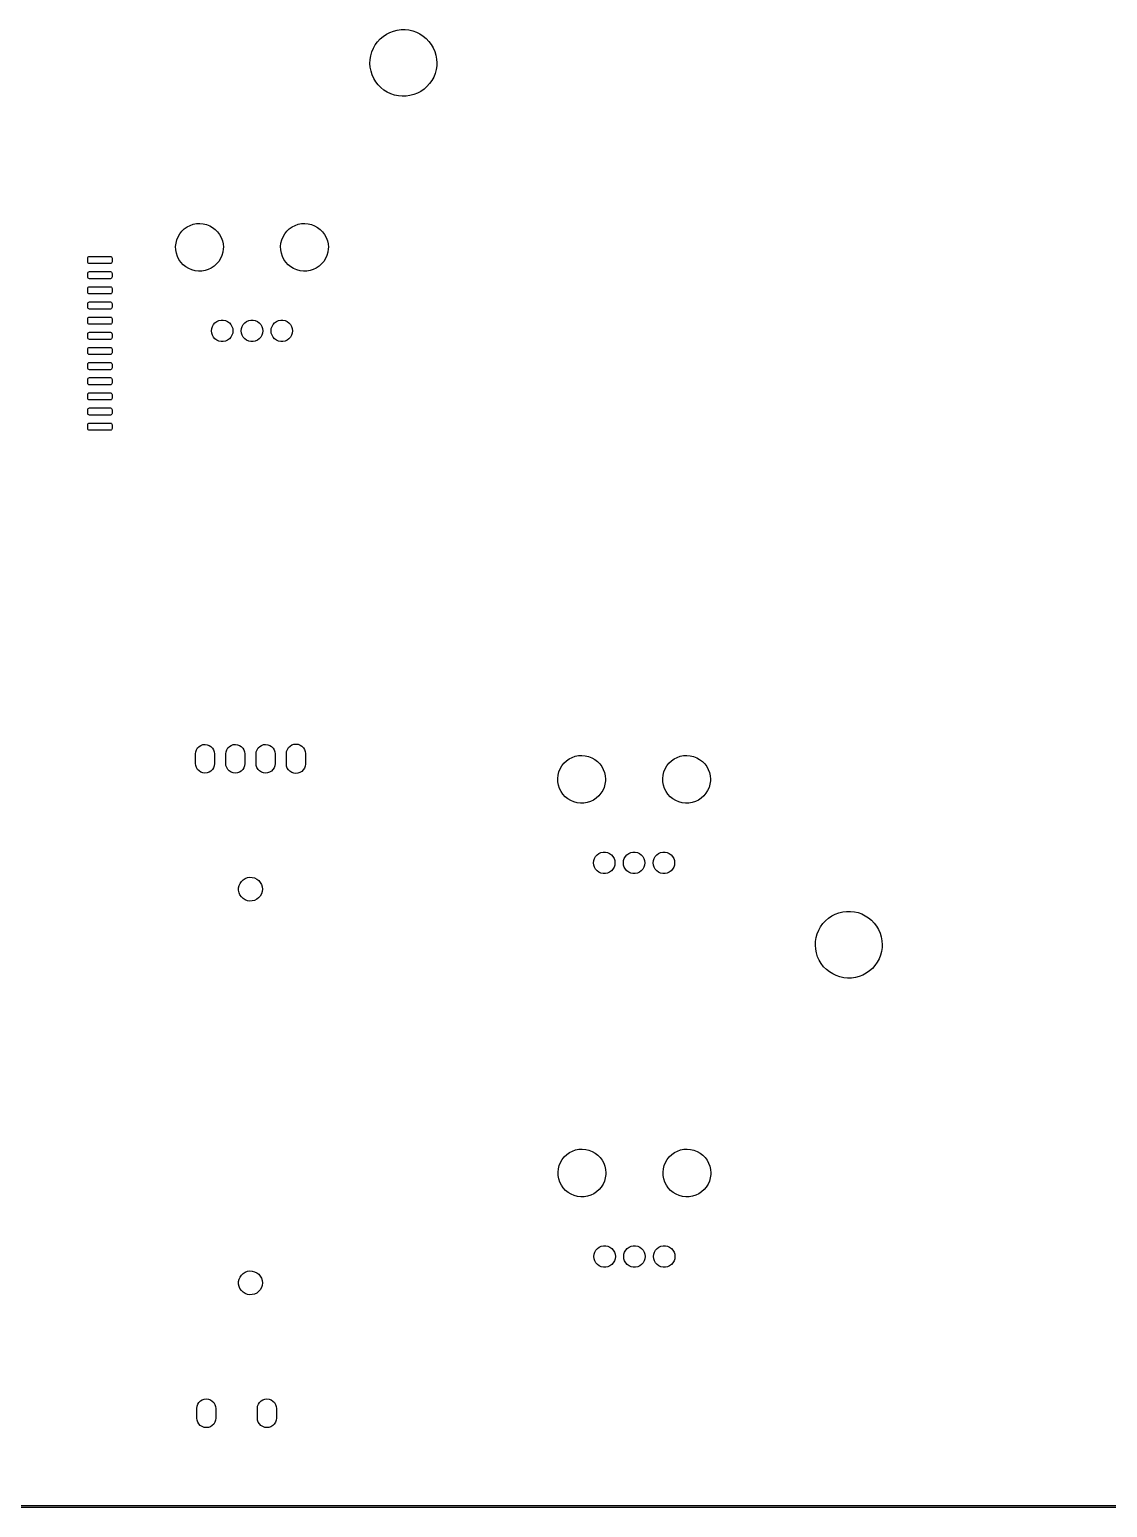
# Model space of a CAD drawing. Extents: x 0 to 360, y 0 to 260.
# Drawn here: x 179.4 to 269.7, y -0.1 to 123.8 of the extents above; entities that cross this region are included whole.
import ezdxf

# ---------------------------------------------------------------- set-up
doc = ezdxf.new("R2010")
doc.units = 0
doc.layers.add('BLACK', color=7, linetype='CONTINUOUS')

msp = doc.modelspace()

# ---------------------------------------------------------------- linework, layer by layer
at = {"layer": 'BLACK', "linetype": 'CONTINUOUS'}
for p, q in [((208.333, 122.517), (208.525, 122.781)), ((208.525, 122.781), (208.747, 123.022)), ((208.747, 123.022), (208.995, 123.235)), ((208.995, 123.235), (209.267, 123.418)), ((209.267, 123.418), (209.558, 123.568)), ((209.558, 123.568), (209.864, 123.683)), ((209.864, 123.683), (210.182, 123.761)), ((210.182, 123.761), (210.506, 123.802)), ((210.506, 123.802), (210.834, 123.804)), ((210.834, 123.804), (211.159, 123.769)), ((211.159, 123.769), (211.478, 123.695)), ((211.478, 123.695), (211.786, 123.585)), ((211.786, 123.585), (212.079, 123.44)), ((212.079, 123.44), (212.354, 123.262)), ((212.354, 123.262), (212.605, 123.052)), ((212.605, 123.052), (212.831, 122.815)), ((212.831, 122.815), (213.027, 122.553)), ((207.906, 121.291), (207.958, 121.614)), ((207.958, 121.614), (208.048, 121.929)), ((208.048, 121.929), (208.173, 122.231)), ((208.173, 122.231), (208.333, 122.517)), ((213.027, 122.553), (213.191, 122.27)), ((213.191, 122.27), (213.321, 121.97)), ((213.321, 121.97), (213.416, 121.657)), ((213.416, 121.657), (213.473, 121.335)), ((207.892, 120.964), (207.906, 121.291)), ((207.917, 120.638), (207.892, 120.964)), ((207.979, 120.316), (207.917, 120.638)), ((208.078, 120.005), (207.979, 120.316)), ((213.435, 120.445), (213.35, 120.129)), ((213.482, 120.769), (213.435, 120.445)), ((213.473, 121.335), (213.492, 121.008)), ((213.492, 121.008), (213.482, 120.769)), ((208.213, 119.706), (208.078, 120.005)), ((208.382, 119.426), (208.213, 119.706)), ((208.582, 119.167), (208.382, 119.426)), ((208.811, 118.934), (208.582, 119.167)), ((209.066, 118.728), (208.811, 118.934)), ((212.668, 119.025), (212.424, 118.808)), ((212.886, 119.269), (212.668, 119.025)), ((213.074, 119.537), (212.886, 119.269)), ((213.23, 119.825), (213.074, 119.537)), ((213.35, 120.129), (213.23, 119.825)), ((209.343, 118.554), (209.066, 118.728)), ((209.639, 118.414), (209.343, 118.554)), ((209.948, 118.309), (209.639, 118.414)), ((210.268, 118.24), (209.948, 118.309)), ((210.594, 118.21), (210.268, 118.24)), ((210.921, 118.217), (210.594, 118.21)), ((211.245, 118.263), (210.921, 118.217)), ((211.562, 118.347), (211.245, 118.263)), ((211.866, 118.466), (211.562, 118.347)), ((212.155, 118.621), (211.866, 118.466)), ((212.424, 118.808), (212.155, 118.621)), ((191.804, 106.43), (191.946, 106.674)), ((191.946, 106.674), (192.121, 106.896)), ((192.121, 106.896), (192.325, 107.091)), ((192.325, 107.091), (192.555, 107.255)), ((192.555, 107.255), (192.806, 107.386)), ((192.806, 107.386), (193.072, 107.479)), ((193.072, 107.479), (193.349, 107.534)), ((193.349, 107.534), (193.631, 107.55)), ((193.631, 107.55), (193.913, 107.525)), ((193.913, 107.525), (194.188, 107.462)), ((194.188, 107.462), (194.452, 107.36)), ((194.452, 107.36), (194.698, 107.222)), ((194.698, 107.222), (194.923, 107.05)), ((194.923, 107.05), (195.121, 106.849)), ((195.121, 106.849), (195.289, 106.622)), ((195.289, 106.622), (195.423, 106.373)), ((200.604, 106.43), (200.746, 106.674)), ((200.746, 106.674), (200.921, 106.896)), ((200.921, 106.896), (201.125, 107.091)), ((201.125, 107.091), (201.355, 107.255)), ((201.355, 107.255), (201.606, 107.386)), ((201.606, 107.386), (201.872, 107.479)), ((201.872, 107.479), (202.149, 107.534)), ((202.149, 107.534), (202.431, 107.55)), ((202.431, 107.55), (202.713, 107.525)), ((202.713, 107.525), (202.988, 107.462)), ((202.988, 107.462), (203.252, 107.36)), ((203.252, 107.36), (203.498, 107.222)), ((203.498, 107.222), (203.723, 107.05)), ((203.723, 107.05), (203.921, 106.849)), ((203.921, 106.849), (204.089, 106.622)), ((204.089, 106.622), (204.223, 106.373)), ((191.601, 105.613), (191.63, 105.894)), ((191.612, 105.331), (191.601, 105.613)), ((191.663, 105.053), (191.612, 105.331)), ((191.63, 105.894), (191.698, 106.168)), ((191.698, 106.168), (191.804, 106.43)), ((195.423, 106.373), (195.521, 106.108)), ((195.521, 106.108), (195.58, 105.832)), ((195.596, 105.424), (195.558, 105.144)), ((195.58, 105.832), (195.6, 105.55)), ((195.6, 105.55), (195.596, 105.424)), ((200.401, 105.613), (200.43, 105.894)), ((200.412, 105.331), (200.401, 105.613)), ((200.463, 105.053), (200.412, 105.331)), ((200.43, 105.894), (200.498, 106.168)), ((200.498, 106.168), (200.604, 106.43)), ((204.223, 106.373), (204.321, 106.108)), ((204.321, 106.108), (204.38, 105.832)), ((204.396, 105.424), (204.358, 105.144)), ((204.38, 105.832), (204.4, 105.55)), ((204.4, 105.55), (204.396, 105.424)), ((184.225, 104.635), (184.236, 104.692)), ((184.225, 104.335), (184.225, 104.635)), ((184.236, 104.278), (184.225, 104.335)), ((184.236, 104.692), (184.269, 104.741)), ((184.269, 104.229), (184.236, 104.278)), ((184.269, 104.741), (184.318, 104.774)), ((184.318, 104.196), (184.269, 104.229)), ((184.318, 104.774), (184.375, 104.785)), ((184.375, 104.185), (184.318, 104.196)), ((184.375, 104.785), (186.125, 104.785)), ((186.125, 104.185), (184.375, 104.185)), ((186.125, 104.785), (186.182, 104.774)), ((186.182, 104.196), (186.125, 104.185)), ((186.182, 104.774), (186.231, 104.741)), ((186.231, 104.229), (186.182, 104.196)), ((186.231, 104.741), (186.264, 104.692)), ((186.264, 104.278), (186.231, 104.229)), ((186.264, 104.692), (186.275, 104.635)), ((186.275, 104.335), (186.264, 104.278)), ((186.275, 104.635), (186.275, 104.335)), ((191.752, 104.785), (191.663, 105.053)), ((191.879, 104.532), (191.752, 104.785)), ((192.039, 104.3), (191.879, 104.532)), ((192.231, 104.092), (192.039, 104.3)), ((192.45, 103.914), (192.231, 104.092)), ((195.036, 104.158), (194.826, 103.97)), ((195.218, 104.374), (195.036, 104.158)), ((195.368, 104.614), (195.218, 104.374)), ((195.482, 104.873), (195.368, 104.614)), ((195.558, 105.144), (195.482, 104.873)), ((200.552, 104.785), (200.463, 105.053)), ((200.679, 104.532), (200.552, 104.785)), ((200.839, 104.3), (200.679, 104.532)), ((201.031, 104.092), (200.839, 104.3)), ((201.25, 103.914), (201.031, 104.092)), ((203.836, 104.158), (203.626, 103.97)), ((204.018, 104.374), (203.836, 104.158)), ((204.168, 104.614), (204.018, 104.374)), ((204.282, 104.873), (204.168, 104.614)), ((204.358, 105.144), (204.282, 104.873)), ((184.225, 103.365), (184.236, 103.422)), ((184.225, 103.065), (184.225, 103.365)), ((184.236, 103.008), (184.225, 103.065)), ((184.236, 103.422), (184.269, 103.471)), ((184.269, 102.959), (184.236, 103.008)), ((184.269, 103.471), (184.318, 103.504)), ((184.318, 102.926), (184.269, 102.959)), ((184.318, 103.504), (184.375, 103.515)), ((184.375, 102.915), (184.318, 102.926)), ((184.375, 103.515), (186.125, 103.515)), ((186.125, 102.915), (184.375, 102.915)), ((186.125, 103.515), (186.182, 103.504)), ((186.182, 102.926), (186.125, 102.915)), ((186.182, 103.504), (186.231, 103.471)), ((186.231, 102.959), (186.182, 102.926)), ((186.231, 103.471), (186.264, 103.422)), ((186.264, 103.008), (186.231, 102.959)), ((186.264, 103.422), (186.275, 103.365)), ((186.275, 103.065), (186.264, 103.008)), ((186.275, 103.365), (186.275, 103.065)), ((192.692, 103.768), (192.45, 103.914)), ((192.952, 103.658), (192.692, 103.768)), ((193.225, 103.585), (192.952, 103.658)), ((193.506, 103.552), (193.225, 103.585)), ((193.788, 103.559), (193.506, 103.552)), ((194.067, 103.605), (193.788, 103.559)), ((194.336, 103.69), (194.067, 103.605)), ((194.591, 103.813), (194.336, 103.69)), ((194.826, 103.97), (194.591, 103.813)), ((201.492, 103.768), (201.25, 103.914)), ((201.752, 103.658), (201.492, 103.768)), ((202.025, 103.585), (201.752, 103.658)), ((202.306, 103.552), (202.025, 103.585)), ((202.588, 103.559), (202.306, 103.552)), ((202.867, 103.605), (202.588, 103.559)), ((203.136, 103.69), (202.867, 103.605)), ((203.391, 103.813), (203.136, 103.69)), ((203.626, 103.97), (203.391, 103.813)), ((184.225, 102.095), (184.236, 102.152)), ((184.225, 101.795), (184.225, 102.095)), ((184.236, 101.738), (184.225, 101.795)), ((184.236, 102.152), (184.269, 102.201)), ((184.269, 101.689), (184.236, 101.738)), ((184.269, 102.201), (184.318, 102.234)), ((184.318, 101.656), (184.269, 101.689)), ((184.318, 102.234), (184.375, 102.245)), ((184.375, 101.645), (184.318, 101.656)), ((184.375, 102.245), (186.125, 102.245)), ((186.125, 101.645), (184.375, 101.645)), ((186.125, 102.245), (186.182, 102.234)), ((186.182, 101.656), (186.125, 101.645)), ((186.182, 102.234), (186.231, 102.201)), ((186.231, 101.689), (186.182, 101.656)), ((186.231, 102.201), (186.264, 102.152)), ((186.264, 101.738), (186.231, 101.689)), ((186.264, 102.152), (186.275, 102.095)), ((186.275, 101.795), (186.264, 101.738)), ((186.275, 102.095), (186.275, 101.795)), ((184.225, 100.825), (184.236, 100.882)), ((184.225, 100.525), (184.225, 100.825)), ((184.236, 100.468), (184.225, 100.525)), ((184.236, 100.882), (184.269, 100.931)), ((184.269, 100.419), (184.236, 100.468)), ((184.269, 100.931), (184.318, 100.964)), ((184.318, 100.386), (184.269, 100.419)), ((184.318, 100.964), (184.375, 100.975)), ((184.375, 100.375), (184.318, 100.386)), ((184.375, 100.975), (186.125, 100.975)), ((186.125, 100.375), (184.375, 100.375)), ((186.125, 100.975), (186.182, 100.964)), ((186.182, 100.386), (186.125, 100.375)), ((186.182, 100.964), (186.231, 100.931)), ((186.231, 100.419), (186.182, 100.386)), ((186.231, 100.931), (186.264, 100.882)), ((186.264, 100.468), (186.231, 100.419)), ((186.264, 100.882), (186.275, 100.825)), ((186.275, 100.525), (186.264, 100.468)), ((186.275, 100.825), (186.275, 100.525)), ((184.225, 99.555), (184.236, 99.6124)), ((184.225, 99.255), (184.225, 99.555)), ((184.236, 99.1976), (184.225, 99.255)), ((184.236, 99.6124), (184.269, 99.6611)), ((184.269, 99.1489), (184.236, 99.1976)), ((184.269, 99.6611), (184.318, 99.6936)), ((184.318, 99.1164), (184.269, 99.1489)), ((184.318, 99.6936), (184.375, 99.705)), ((184.375, 99.105), (184.318, 99.1164)), ((184.375, 99.705), (186.125, 99.705)), ((186.125, 99.105), (184.375, 99.105)), ((186.125, 99.705), (186.182, 99.6936)), ((186.182, 99.1164), (186.125, 99.105)), ((186.182, 99.6936), (186.231, 99.6611)), ((186.231, 99.1489), (186.182, 99.1164)), ((186.231, 99.6611), (186.264, 99.6124)), ((186.264, 99.1976), (186.231, 99.1489)), ((186.264, 99.6124), (186.275, 99.555)), ((186.275, 99.255), (186.264, 99.1976)), ((186.275, 99.555), (186.275, 99.255)), ((194.772, 99.079), (194.898, 99.2188)), ((194.898, 99.2188), (195.05, 99.3294)), ((195.05, 99.3294), (195.222, 99.406)), ((195.222, 99.406), (195.406, 99.4451)), ((195.406, 99.4451), (195.594, 99.4451)), ((195.594, 99.4451), (195.778, 99.406)), ((195.778, 99.406), (195.95, 99.3294)), ((195.95, 99.3294), (196.102, 99.2188)), ((196.102, 99.2188), (196.228, 99.079)), ((197.272, 99.079), (197.398, 99.2188)), ((197.398, 99.2188), (197.55, 99.3294)), ((197.55, 99.3294), (197.722, 99.406)), ((197.722, 99.406), (197.906, 99.4451)), ((197.906, 99.4451), (198.094, 99.4451)), ((198.094, 99.4451), (198.278, 99.406)), ((198.278, 99.406), (198.45, 99.3294)), ((198.45, 99.3294), (198.602, 99.2188)), ((198.602, 99.2188), (198.728, 99.079)), ((199.772, 99.079), (199.898, 99.2188)), ((199.898, 99.2188), (200.05, 99.3294)), ((200.05, 99.3294), (200.222, 99.406)), ((200.222, 99.406), (200.406, 99.4451)), ((200.406, 99.4451), (200.594, 99.4451)), ((200.594, 99.4451), (200.778, 99.406)), ((200.778, 99.406), (200.95, 99.3294)), ((200.95, 99.3294), (201.102, 99.2188)), ((201.102, 99.2188), (201.228, 99.079)), ((184.225, 98.285), (184.236, 98.3424)), ((184.225, 97.985), (184.225, 98.285)), ((184.236, 97.9276), (184.225, 97.985)), ((184.236, 98.3424), (184.269, 98.3911)), ((184.269, 97.8789), (184.236, 97.9276)), ((184.269, 98.3911), (184.318, 98.4236)), ((184.318, 97.8464), (184.269, 97.8789)), ((184.318, 98.4236), (184.375, 98.435)), ((184.375, 98.435), (186.125, 98.435)), ((186.125, 98.435), (186.182, 98.4236)), ((186.182, 98.4236), (186.231, 98.3911)), ((186.231, 97.8789), (186.182, 97.8464)), ((186.231, 98.3911), (186.264, 98.3424)), ((186.264, 97.9276), (186.231, 97.8789)), ((186.264, 98.3424), (186.275, 98.285)), ((186.275, 97.985), (186.264, 97.9276)), ((186.275, 98.285), (186.275, 97.985)), ((194.6, 98.55), (194.62, 98.7371)), ((194.62, 98.3629), (194.6, 98.55)), ((194.62, 98.7371), (194.678, 98.9161)), ((194.678, 98.1839), (194.62, 98.3629)), ((194.678, 98.9161), (194.772, 99.079)), ((194.772, 98.021), (194.678, 98.1839)), ((194.898, 97.8812), (194.772, 98.021)), ((195.05, 97.7706), (194.898, 97.8812)), ((196.102, 97.8812), (195.95, 97.7706)), ((196.228, 98.021), (196.102, 97.8812)), ((196.228, 99.079), (196.322, 98.9161)), ((196.322, 98.1839), (196.228, 98.021)), ((196.322, 98.9161), (196.38, 98.7371)), ((196.38, 98.3629), (196.322, 98.1839)), ((196.38, 98.7371), (196.4, 98.55)), ((196.4, 98.55), (196.38, 98.3629)), ((197.1, 98.55), (197.12, 98.7371)), ((197.12, 98.3629), (197.1, 98.55)), ((197.12, 98.7371), (197.178, 98.9161)), ((197.178, 98.1839), (197.12, 98.3629)), ((197.178, 98.9161), (197.272, 99.079)), ((197.272, 98.021), (197.178, 98.1839)), ((197.398, 97.8812), (197.272, 98.021)), ((197.55, 97.7706), (197.398, 97.8812)), ((198.602, 97.8812), (198.45, 97.7706)), ((198.728, 98.021), (198.602, 97.8812)), ((198.728, 99.079), (198.822, 98.9161)), ((198.822, 98.1839), (198.728, 98.021)), ((198.822, 98.9161), (198.88, 98.7371)), ((198.88, 98.3629), (198.822, 98.1839)), ((198.88, 98.7371), (198.9, 98.55)), ((198.9, 98.55), (198.88, 98.3629)), ((199.6, 98.55), (199.62, 98.7371)), ((199.62, 98.3629), (199.6, 98.55)), ((199.62, 98.7371), (199.678, 98.9161)), ((199.678, 98.1839), (199.62, 98.3629)), ((199.678, 98.9161), (199.772, 99.079)), ((199.772, 98.021), (199.678, 98.1839)), ((199.898, 97.8812), (199.772, 98.021)), ((200.05, 97.7706), (199.898, 97.8812)), ((201.102, 97.8812), (200.95, 97.7706)), ((201.228, 98.021), (201.102, 97.8812)), ((201.228, 99.079), (201.322, 98.9161)), ((201.322, 98.1839), (201.228, 98.021)), ((201.322, 98.9161), (201.38, 98.7371)), ((201.38, 98.3629), (201.322, 98.1839)), ((201.38, 98.7371), (201.4, 98.55)), ((201.4, 98.55), (201.38, 98.3629)), ((184.225, 97.015), (184.236, 97.0724)), ((184.225, 96.715), (184.225, 97.015)), ((184.236, 96.6576), (184.225, 96.715)), ((184.236, 97.0724), (184.269, 97.1211)), ((184.269, 96.6089), (184.236, 96.6576)), ((184.269, 97.1211), (184.318, 97.1536)), ((184.375, 97.835), (184.318, 97.8464)), ((184.318, 97.1536), (184.375, 97.165)), ((186.125, 97.835), (184.375, 97.835)), ((184.375, 97.165), (186.125, 97.165)), ((186.182, 97.8464), (186.125, 97.835)), ((186.125, 97.165), (186.182, 97.1536)), ((186.182, 97.1536), (186.231, 97.1211)), ((186.231, 97.1211), (186.264, 97.0724)), ((186.264, 96.6576), (186.231, 96.6089)), ((186.264, 97.0724), (186.275, 97.015)), ((186.275, 96.715), (186.264, 96.6576)), ((186.275, 97.015), (186.275, 96.715)), ((195.222, 97.694), (195.05, 97.7706)), ((195.406, 97.6549), (195.222, 97.694)), ((195.594, 97.6549), (195.406, 97.6549)), ((195.778, 97.694), (195.594, 97.6549)), ((195.95, 97.7706), (195.778, 97.694)), ((197.722, 97.694), (197.55, 97.7706)), ((197.906, 97.6549), (197.722, 97.694)), ((198.094, 97.6549), (197.906, 97.6549)), ((198.278, 97.694), (198.094, 97.6549)), ((198.45, 97.7706), (198.278, 97.694)), ((200.222, 97.694), (200.05, 97.7706)), ((200.406, 97.6549), (200.222, 97.694)), ((200.594, 97.6549), (200.406, 97.6549)), ((200.778, 97.694), (200.594, 97.6549)), ((200.95, 97.7706), (200.778, 97.694)), ((184.225, 95.745), (184.236, 95.8024)), ((184.225, 95.445), (184.225, 95.745)), ((184.236, 95.3876), (184.225, 95.445)), ((184.236, 95.8024), (184.269, 95.8511)), ((184.269, 95.3389), (184.236, 95.3876)), ((184.318, 96.5764), (184.269, 96.6089)), ((184.269, 95.8511), (184.318, 95.8836)), ((184.375, 96.565), (184.318, 96.5764)), ((184.318, 95.8836), (184.375, 95.895)), ((186.125, 96.565), (184.375, 96.565)), ((184.375, 95.895), (186.125, 95.895)), ((186.182, 96.5764), (186.125, 96.565)), ((186.125, 95.895), (186.182, 95.8836)), ((186.231, 96.6089), (186.182, 96.5764)), ((186.182, 95.8836), (186.231, 95.8511)), ((186.231, 95.8511), (186.264, 95.8024)), ((186.264, 95.3876), (186.231, 95.3389)), ((186.264, 95.8024), (186.275, 95.745)), ((186.275, 95.445), (186.264, 95.3876)), ((186.275, 95.745), (186.275, 95.445)), ((184.225, 94.475), (184.236, 94.5324)), ((184.225, 94.175), (184.225, 94.475)), ((184.236, 94.1176), (184.225, 94.175)), ((184.236, 94.5324), (184.269, 94.5811)), ((184.318, 95.3064), (184.269, 95.3389)), ((184.269, 94.5811), (184.318, 94.6136)), ((184.375, 95.295), (184.318, 95.3064)), ((184.318, 94.6136), (184.375, 94.625)), ((186.125, 95.295), (184.375, 95.295)), ((184.375, 94.625), (186.125, 94.625)), ((186.182, 95.3064), (186.125, 95.295)), ((186.125, 94.625), (186.182, 94.6136)), ((186.231, 95.3389), (186.182, 95.3064)), ((186.182, 94.6136), (186.231, 94.5811)), ((186.231, 94.5811), (186.264, 94.5324)), ((186.264, 94.5324), (186.275, 94.475)), ((186.275, 94.175), (186.264, 94.1176)), ((186.275, 94.475), (186.275, 94.175)), ((184.225, 93.205), (184.236, 93.2624)), ((184.225, 92.905), (184.225, 93.205)), ((184.269, 94.0689), (184.236, 94.1176)), ((184.236, 93.2624), (184.269, 93.3111)), ((184.318, 94.0364), (184.269, 94.0689)), ((184.269, 93.3111), (184.318, 93.3436)), ((184.375, 94.025), (184.318, 94.0364)), ((184.318, 93.3436), (184.375, 93.355)), ((186.125, 94.025), (184.375, 94.025)), ((184.375, 93.355), (186.125, 93.355)), ((186.182, 94.0364), (186.125, 94.025)), ((186.125, 93.355), (186.182, 93.3436)), ((186.231, 94.0689), (186.182, 94.0364)), ((186.182, 93.3436), (186.231, 93.3111)), ((186.264, 94.1176), (186.231, 94.0689)), ((186.231, 93.3111), (186.264, 93.2624)), ((186.264, 93.2624), (186.275, 93.205)), ((186.275, 93.205), (186.275, 92.905)), ((184.236, 92.8476), (184.225, 92.905)), ((184.225, 91.935), (184.236, 91.9924)), ((184.225, 91.635), (184.225, 91.935)), ((184.269, 92.7989), (184.236, 92.8476)), ((184.236, 91.9924), (184.269, 92.0411)), ((184.318, 92.7664), (184.269, 92.7989)), ((184.269, 92.0411), (184.318, 92.0736)), ((184.375, 92.755), (184.318, 92.7664)), ((184.318, 92.0736), (184.375, 92.085)), ((186.125, 92.755), (184.375, 92.755)), ((184.375, 92.085), (186.125, 92.085)), ((186.182, 92.7664), (186.125, 92.755)), ((186.125, 92.085), (186.182, 92.0736)), ((186.231, 92.7989), (186.182, 92.7664)), ((186.182, 92.0736), (186.231, 92.0411)), ((186.264, 92.8476), (186.231, 92.7989)), ((186.231, 92.0411), (186.264, 91.9924)), ((186.275, 92.905), (186.264, 92.8476)), ((186.264, 91.9924), (186.275, 91.935)), ((186.275, 91.935), (186.275, 91.635)), ((184.236, 91.5776), (184.225, 91.635)), ((184.225, 90.665), (184.236, 90.7224)), ((184.225, 90.365), (184.225, 90.665)), ((184.269, 91.5289), (184.236, 91.5776)), ((184.236, 90.7224), (184.269, 90.7711)), ((184.318, 91.4964), (184.269, 91.5289)), ((184.269, 90.7711), (184.318, 90.8036)), ((184.375, 91.485), (184.318, 91.4964)), ((184.318, 90.8036), (184.375, 90.815)), ((186.125, 91.485), (184.375, 91.485)), ((184.375, 90.815), (186.125, 90.815)), ((186.182, 91.4964), (186.125, 91.485)), ((186.125, 90.815), (186.182, 90.8036)), ((186.231, 91.5289), (186.182, 91.4964)), ((186.182, 90.8036), (186.231, 90.7711)), ((186.264, 91.5776), (186.231, 91.5289)), ((186.231, 90.7711), (186.264, 90.7224)), ((186.275, 91.635), (186.264, 91.5776)), ((186.264, 90.7224), (186.275, 90.665)), ((186.275, 90.665), (186.275, 90.365)), ((184.236, 90.3076), (184.225, 90.365)), ((184.269, 90.2589), (184.236, 90.3076)), ((184.318, 90.2264), (184.269, 90.2589)), ((184.375, 90.215), (184.318, 90.2264)), ((186.125, 90.215), (184.375, 90.215)), ((186.182, 90.2264), (186.125, 90.215)), ((186.231, 90.2589), (186.182, 90.2264)), ((186.264, 90.3076), (186.231, 90.2589)), ((186.275, 90.365), (186.264, 90.3076)), ((193.26, 63.0932), (193.282, 63.2701)), ((193.282, 63.2701), (193.343, 63.4377)), ((193.343, 63.4377), (193.44, 63.5876)), ((193.44, 63.5876), (193.567, 63.7124)), ((193.567, 63.7124), (193.719, 63.8059)), ((193.719, 63.8059), (193.888, 63.8633)), ((193.888, 63.8633), (194.066, 63.882)), ((194.066, 63.882), (194.243, 63.8609)), ((194.243, 63.8609), (194.411, 63.801)), ((194.411, 63.801), (194.561, 63.7055)), ((194.561, 63.7055), (194.687, 63.5789)), ((194.687, 63.5789), (194.781, 63.4277)), ((194.781, 63.4277), (194.84, 63.2592)), ((194.84, 63.2592), (194.86, 63.082)), ((195.8, 63.0932), (195.822, 63.2701)), ((195.822, 63.2701), (195.883, 63.4377)), ((195.883, 63.4377), (195.98, 63.5876)), ((195.98, 63.5876), (196.107, 63.7124)), ((196.107, 63.7124), (196.259, 63.8059)), ((196.259, 63.8059), (196.428, 63.8633)), ((196.428, 63.8633), (196.606, 63.882)), ((196.606, 63.882), (196.783, 63.8609)), ((196.783, 63.8609), (196.951, 63.801)), ((196.951, 63.801), (197.101, 63.7055)), ((197.101, 63.7055), (197.227, 63.5789)), ((197.227, 63.5789), (197.321, 63.4277)), ((197.321, 63.4277), (197.38, 63.2592)), ((197.38, 63.2592), (197.4, 63.082)), ((198.34, 63.0932), (198.362, 63.2701)), ((198.362, 63.2701), (198.423, 63.4377)), ((198.423, 63.4377), (198.52, 63.5876)), ((198.52, 63.5876), (198.647, 63.7124)), ((198.647, 63.7124), (198.799, 63.8059)), ((198.799, 63.8059), (198.968, 63.8633)), ((198.968, 63.8633), (199.146, 63.882)), ((199.146, 63.882), (199.323, 63.8609)), ((199.323, 63.8609), (199.491, 63.801)), ((199.491, 63.801), (199.641, 63.7055)), ((199.641, 63.7055), (199.767, 63.5789)), ((199.767, 63.5789), (199.861, 63.4277)), ((199.861, 63.4277), (199.92, 63.2592)), ((199.92, 63.2592), (199.94, 63.082)), ((200.88, 63.1242), (200.902, 63.3011)), ((200.902, 63.3011), (200.963, 63.4687)), ((200.963, 63.4687), (201.06, 63.6186)), ((201.06, 63.6186), (201.187, 63.7434)), ((201.187, 63.7434), (201.339, 63.8369)), ((201.339, 63.8369), (201.508, 63.8943)), ((201.508, 63.8943), (201.686, 63.913)), ((201.686, 63.913), (201.863, 63.8919)), ((201.863, 63.8919), (202.031, 63.832)), ((202.031, 63.832), (202.181, 63.7365)), ((202.181, 63.7365), (202.307, 63.6099)), ((202.307, 63.6099), (202.401, 63.4587)), ((202.401, 63.4587), (202.46, 63.2902)), ((202.46, 63.2902), (202.48, 63.113)), ((193.26, 63.082), (193.26, 63.0932)), ((193.26, 62.282), (193.26, 63.082)), ((193.28, 62.1048), (193.26, 62.282)), ((193.339, 61.9363), (193.28, 62.1048)), ((194.838, 62.0939), (194.777, 61.9263)), ((194.86, 62.2708), (194.838, 62.0939)), ((194.86, 63.082), (194.86, 62.282)), ((194.86, 62.282), (194.86, 62.2708)), ((195.8, 63.082), (195.8, 63.0932)), ((195.8, 62.282), (195.8, 63.082)), ((195.82, 62.1048), (195.8, 62.282)), ((195.879, 61.9363), (195.82, 62.1048)), ((197.378, 62.0939), (197.317, 61.9263)), ((197.4, 62.2708), (197.378, 62.0939)), ((197.4, 63.082), (197.4, 62.282)), ((197.4, 62.282), (197.4, 62.2708)), ((198.34, 63.082), (198.34, 63.0932)), ((198.34, 62.282), (198.34, 63.082)), ((198.36, 62.1048), (198.34, 62.282)), ((198.419, 61.9363), (198.36, 62.1048)), ((199.918, 62.0939), (199.857, 61.9263)), ((199.94, 62.2708), (199.918, 62.0939)), ((199.94, 63.082), (199.94, 62.282)), ((199.94, 62.282), (199.94, 62.2708)), ((200.88, 63.113), (200.88, 63.1242)), ((200.88, 62.251), (200.88, 63.113)), ((200.9, 62.0738), (200.88, 62.251)), ((200.959, 61.9053), (200.9, 62.0738)), ((202.458, 62.0629), (202.397, 61.8953)), ((202.48, 62.2398), (202.458, 62.0629)), ((202.48, 63.113), (202.48, 62.251)), ((202.48, 62.251), (202.48, 62.2398)), ((223.834, 61.8399), (223.976, 62.0842)), ((223.976, 62.0842), (224.151, 62.306)), ((224.151, 62.306), (224.355, 62.501)), ((224.355, 62.501), (224.585, 62.6653)), ((224.585, 62.6653), (224.836, 62.7955)), ((224.836, 62.7955), (225.102, 62.8891)), ((225.102, 62.8891), (225.379, 62.9442)), ((225.379, 62.9442), (225.661, 62.9598)), ((225.661, 62.9598), (225.943, 62.9354)), ((225.943, 62.9354), (226.218, 62.8716)), ((226.218, 62.8716), (226.482, 62.7697)), ((226.482, 62.7697), (226.728, 62.6316)), ((226.728, 62.6316), (226.953, 62.4602)), ((226.953, 62.4602), (227.151, 62.2589)), ((227.151, 62.2589), (227.319, 62.0317)), ((227.319, 62.0317), (227.453, 61.783)), ((232.634, 61.8399), (232.776, 62.0842)), ((232.776, 62.0842), (232.951, 62.306)), ((232.951, 62.306), (233.155, 62.501)), ((233.155, 62.501), (233.385, 62.6653)), ((233.385, 62.6653), (233.636, 62.7955)), ((233.636, 62.7955), (233.902, 62.8891)), ((233.902, 62.8891), (234.179, 62.9442)), ((234.179, 62.9442), (234.461, 62.9598)), ((234.461, 62.9598), (234.743, 62.9354)), ((234.743, 62.9354), (235.018, 62.8716)), ((235.018, 62.8716), (235.282, 62.7697)), ((235.282, 62.7697), (235.528, 62.6316)), ((235.528, 62.6316), (235.753, 62.4602)), ((235.753, 62.4602), (235.951, 62.2589)), ((235.951, 62.2589), (236.119, 62.0317)), ((236.119, 62.0317), (236.253, 61.783)), ((193.433, 61.7851), (193.339, 61.9363)), ((193.559, 61.6585), (193.433, 61.7851)), ((193.709, 61.563), (193.559, 61.6585)), ((193.877, 61.5031), (193.709, 61.563)), ((194.054, 61.482), (193.877, 61.5031)), ((194.232, 61.5007), (194.054, 61.482)), ((194.401, 61.5581), (194.232, 61.5007)), ((194.553, 61.6516), (194.401, 61.5581)), ((194.68, 61.7764), (194.553, 61.6516)), ((194.777, 61.9263), (194.68, 61.7764)), ((195.973, 61.7851), (195.879, 61.9363)), ((196.099, 61.6585), (195.973, 61.7851)), ((196.249, 61.563), (196.099, 61.6585)), ((196.417, 61.5031), (196.249, 61.563)), ((196.594, 61.482), (196.417, 61.5031)), ((196.772, 61.5007), (196.594, 61.482)), ((196.941, 61.5581), (196.772, 61.5007)), ((197.093, 61.6516), (196.941, 61.5581)), ((197.22, 61.7764), (197.093, 61.6516)), ((197.317, 61.9263), (197.22, 61.7764)), ((198.513, 61.7851), (198.419, 61.9363)), ((198.639, 61.6585), (198.513, 61.7851)), ((198.789, 61.563), (198.639, 61.6585)), ((198.957, 61.5031), (198.789, 61.563)), ((199.134, 61.482), (198.957, 61.5031)), ((199.312, 61.5007), (199.134, 61.482)), ((199.481, 61.5581), (199.312, 61.5007)), ((199.633, 61.6516), (199.481, 61.5581)), ((199.76, 61.7764), (199.633, 61.6516)), ((199.857, 61.9263), (199.76, 61.7764)), ((201.053, 61.7541), (200.959, 61.9053)), ((201.179, 61.6275), (201.053, 61.7541)), ((201.329, 61.532), (201.179, 61.6275)), ((201.497, 61.4721), (201.329, 61.532)), ((201.674, 61.451), (201.497, 61.4721)), ((201.852, 61.4697), (201.674, 61.451)), ((202.021, 61.5271), (201.852, 61.4697)), ((202.173, 61.6206), (202.021, 61.5271)), ((202.3, 61.7454), (202.173, 61.6206)), ((202.397, 61.8953), (202.3, 61.7454)), ((223.631, 61.0228), (223.66, 61.3039)), ((223.642, 60.7405), (223.631, 61.0228)), ((223.693, 60.4626), (223.642, 60.7405)), ((223.66, 61.3039), (223.728, 61.578)), ((223.728, 61.578), (223.834, 61.8399)), ((227.453, 61.783), (227.551, 61.518)), ((227.551, 61.518), (227.61, 61.2418)), ((227.626, 60.8344), (227.588, 60.5544)), ((227.61, 61.2418), (227.63, 60.96)), ((227.63, 60.96), (227.626, 60.8344)), ((232.431, 61.0228), (232.46, 61.3039)), ((232.442, 60.7405), (232.431, 61.0228)), ((232.493, 60.4626), (232.442, 60.7405)), ((232.46, 61.3039), (232.528, 61.578)), ((232.528, 61.578), (232.634, 61.8399)), ((236.253, 61.783), (236.351, 61.518)), ((236.351, 61.518), (236.41, 61.2418)), ((236.426, 60.8344), (236.388, 60.5544)), ((236.41, 61.2418), (236.43, 60.96)), ((236.43, 60.96), (236.426, 60.8344)), ((223.782, 60.1946), (223.693, 60.4626)), ((223.909, 59.9419), (223.782, 60.1946)), ((224.069, 59.7095), (223.909, 59.9419)), ((224.261, 59.5021), (224.069, 59.7095)), ((224.48, 59.3237), (224.261, 59.5021)), ((227.066, 59.5682), (226.856, 59.3797)), ((227.248, 59.7844), (227.066, 59.5682)), ((227.398, 60.0241), (227.248, 59.7844)), ((227.512, 60.2825), (227.398, 60.0241)), ((227.588, 60.5544), (227.512, 60.2825)), ((232.582, 60.1946), (232.493, 60.4626)), ((232.709, 59.9419), (232.582, 60.1946)), ((232.869, 59.7095), (232.709, 59.9419)), ((233.061, 59.5021), (232.869, 59.7095)), ((233.28, 59.3237), (233.061, 59.5021)), ((235.866, 59.5682), (235.656, 59.3797)), ((236.048, 59.7844), (235.866, 59.5682)), ((236.198, 60.0241), (236.048, 59.7844)), ((236.312, 60.2825), (236.198, 60.0241)), ((236.388, 60.5544), (236.312, 60.2825)), ((224.722, 59.178), (224.48, 59.3237)), ((224.982, 59.0678), (224.722, 59.178)), ((225.255, 58.9954), (224.982, 59.0678)), ((225.536, 58.9622), (225.255, 58.9954)), ((225.818, 58.9689), (225.536, 58.9622)), ((226.097, 59.0153), (225.818, 58.9689)), ((226.366, 59.1004), (226.097, 59.0153)), ((226.621, 59.2227), (226.366, 59.1004)), ((226.856, 59.3797), (226.621, 59.2227)), ((233.522, 59.178), (233.28, 59.3237)), ((233.782, 59.0678), (233.522, 59.178)), ((234.055, 58.9954), (233.782, 59.0678)), ((234.336, 58.9622), (234.055, 58.9954)), ((234.618, 58.9689), (234.336, 58.9622)), ((234.897, 59.0153), (234.618, 58.9689)), ((235.166, 59.1004), (234.897, 59.0153)), ((235.421, 59.2227), (235.166, 59.1004)), ((235.656, 59.3797), (235.421, 59.2227)), ((226.802, 54.489), (226.928, 54.6288)), ((226.928, 54.6288), (227.08, 54.7394)), ((227.08, 54.7394), (227.252, 54.816)), ((227.252, 54.816), (227.436, 54.8551)), ((227.436, 54.8551), (227.624, 54.8551)), ((227.624, 54.8551), (227.808, 54.816)), ((227.808, 54.816), (227.98, 54.7394)), ((227.98, 54.7394), (228.132, 54.6288)), ((228.132, 54.6288), (228.258, 54.489)), ((229.302, 54.489), (229.428, 54.6288)), ((229.428, 54.6288), (229.58, 54.7394)), ((229.58, 54.7394), (229.752, 54.816)), ((229.752, 54.816), (229.936, 54.8551)), ((229.936, 54.8551), (230.124, 54.8551)), ((230.124, 54.8551), (230.308, 54.816)), ((230.308, 54.816), (230.48, 54.7394)), ((230.48, 54.7394), (230.632, 54.6288)), ((230.632, 54.6288), (230.758, 54.489)), ((231.802, 54.489), (231.928, 54.6288)), ((231.928, 54.6288), (232.08, 54.7394)), ((232.08, 54.7394), (232.252, 54.816)), ((232.252, 54.816), (232.436, 54.8551)), ((232.436, 54.8551), (232.624, 54.8551)), ((232.624, 54.8551), (232.808, 54.816)), ((232.808, 54.816), (232.98, 54.7394)), ((232.98, 54.7394), (233.132, 54.6288)), ((233.132, 54.6288), (233.258, 54.489)), ((226.63, 53.96), (226.65, 54.1471)), ((226.65, 53.7729), (226.63, 53.96)), ((226.65, 54.1471), (226.708, 54.3261)), ((226.708, 53.5939), (226.65, 53.7729)), ((226.708, 54.3261), (226.802, 54.489)), ((226.802, 53.431), (226.708, 53.5939)), ((226.928, 53.2912), (226.802, 53.431)), ((227.08, 53.1806), (226.928, 53.2912)), ((228.132, 53.2912), (227.98, 53.1806)), ((228.258, 53.431), (228.132, 53.2912)), ((228.258, 54.489), (228.352, 54.3261)), ((228.352, 53.5939), (228.258, 53.431)), ((228.352, 54.3261), (228.41, 54.1471)), ((228.41, 53.7729), (228.352, 53.5939)), ((228.41, 54.1471), (228.43, 53.96)), ((228.43, 53.96), (228.41, 53.7729)), ((229.13, 53.96), (229.15, 54.1471)), ((229.15, 53.7729), (229.13, 53.96)), ((229.15, 54.1471), (229.208, 54.3261)), ((229.208, 53.5939), (229.15, 53.7729)), ((229.208, 54.3261), (229.302, 54.489)), ((229.302, 53.431), (229.208, 53.5939)), ((229.428, 53.2912), (229.302, 53.431)), ((229.58, 53.1806), (229.428, 53.2912)), ((230.632, 53.2912), (230.48, 53.1806)), ((230.758, 53.431), (230.632, 53.2912)), ((230.758, 54.489), (230.852, 54.3261)), ((230.852, 53.5939), (230.758, 53.431)), ((230.852, 54.3261), (230.91, 54.1471)), ((230.91, 53.7729), (230.852, 53.5939)), ((230.91, 54.1471), (230.93, 53.96)), ((230.93, 53.96), (230.91, 53.7729)), ((231.63, 53.96), (231.65, 54.1471)), ((231.65, 53.7729), (231.63, 53.96)), ((231.65, 54.1471), (231.708, 54.3261)), ((231.708, 53.5939), (231.65, 53.7729)), ((231.708, 54.3261), (231.802, 54.489)), ((231.802, 53.431), (231.708, 53.5939)), ((231.928, 53.2912), (231.802, 53.431)), ((232.08, 53.1806), (231.928, 53.2912)), ((233.132, 53.2912), (232.98, 53.1806)), ((233.258, 53.431), (233.132, 53.2912)), ((233.258, 54.489), (233.352, 54.3261)), ((233.352, 53.5939), (233.258, 53.431)), ((233.352, 54.3261), (233.41, 54.1471)), ((233.41, 53.7729), (233.352, 53.5939)), ((233.41, 54.1471), (233.43, 53.96)), ((233.43, 53.96), (233.41, 53.7729)), ((196.875, 51.8545), (196.917, 52.0524)), ((196.917, 52.0524), (196.997, 52.2379)), ((196.997, 52.2379), (197.113, 52.4034)), ((197.113, 52.4034), (197.26, 52.5423)), ((197.26, 52.5423), (197.432, 52.6488)), ((197.432, 52.6488), (197.621, 52.7186)), ((197.621, 52.7186), (197.821, 52.7488)), ((197.821, 52.7488), (198.023, 52.7382)), ((198.023, 52.7382), (198.219, 52.6873)), ((198.219, 52.6873), (198.4, 52.598)), ((198.4, 52.598), (198.56, 52.4742)), ((198.56, 52.4742), (198.691, 52.3207)), ((198.691, 52.3207), (198.789, 52.1439)), ((198.789, 52.1439), (198.85, 51.9511)), ((227.252, 53.104), (227.08, 53.1806)), ((227.436, 53.0649), (227.252, 53.104)), ((227.624, 53.0649), (227.436, 53.0649)), ((227.808, 53.104), (227.624, 53.0649)), ((227.98, 53.1806), (227.808, 53.104)), ((229.752, 53.104), (229.58, 53.1806)), ((229.936, 53.0649), (229.752, 53.104)), ((230.124, 53.0649), (229.936, 53.0649)), ((230.308, 53.104), (230.124, 53.0649)), ((230.48, 53.1806), (230.308, 53.104)), ((232.252, 53.104), (232.08, 53.1806)), ((232.436, 53.0649), (232.252, 53.104)), ((232.624, 53.0649), (232.436, 53.0649)), ((232.808, 53.104), (232.624, 53.0649)), ((232.98, 53.1806), (232.808, 53.104)), ((196.875, 51.6524), (196.875, 51.8545)), ((196.915, 51.4543), (196.875, 51.6524)), ((196.994, 51.2682), (196.915, 51.4543)), ((197.108, 51.1019), (196.994, 51.2682)), ((197.254, 50.962), (197.108, 51.1019)), ((197.425, 50.8543), (197.254, 50.962)), ((197.615, 50.7832), (197.425, 50.8543)), ((198.212, 50.8103), (198.016, 50.7607)), ((198.394, 50.8983), (198.212, 50.8103)), ((198.555, 51.021), (198.394, 50.8983)), ((198.687, 51.1736), (198.555, 51.021)), ((198.786, 51.3497), (198.687, 51.1736)), ((198.848, 51.5421), (198.786, 51.3497)), ((198.87, 51.743), (198.848, 51.5421)), ((198.85, 51.9511), (198.87, 51.75)), ((198.87, 51.75), (198.87, 51.743)), ((197.814, 50.7516), (197.615, 50.7832)), ((198.016, 50.7607), (197.814, 50.7516)), ((246.605, 49.5041), (246.896, 49.6539)), ((246.896, 49.6539), (247.202, 49.7688)), ((247.202, 49.7688), (247.52, 49.8471)), ((247.52, 49.8471), (247.844, 49.8878)), ((247.844, 49.8878), (248.172, 49.8904)), ((248.172, 49.8904), (248.497, 49.8548)), ((248.497, 49.8548), (248.816, 49.7815)), ((248.816, 49.7815), (249.124, 49.6714)), ((249.124, 49.6714), (249.417, 49.5262)), ((245.386, 48.0148), (245.511, 48.317)), ((245.511, 48.317), (245.671, 48.6026)), ((245.671, 48.6026), (245.863, 48.8675)), ((245.863, 48.8675), (246.085, 49.1082)), ((246.085, 49.1082), (246.333, 49.3213)), ((246.333, 49.3213), (246.605, 49.5041)), ((249.417, 49.5262), (249.692, 49.3477)), ((249.692, 49.3477), (249.943, 49.1385)), ((249.943, 49.1385), (250.169, 48.9013)), ((250.169, 48.9013), (250.365, 48.6394)), ((250.365, 48.6394), (250.529, 48.3565)), ((250.529, 48.3565), (250.659, 48.0562)), ((245.23, 47.05), (245.244, 47.377)), ((245.244, 47.377), (245.296, 47.7)), ((245.296, 47.7), (245.386, 48.0148)), ((250.659, 48.0562), (250.754, 47.7429)), ((250.754, 47.7429), (250.811, 47.4207)), ((250.811, 47.4207), (250.83, 47.094)), ((250.83, 47.094), (250.82, 46.8548)), ((245.255, 46.7237), (245.23, 47.05)), ((245.317, 46.4024), (245.255, 46.7237)), ((245.416, 46.0906), (245.317, 46.4024)), ((245.551, 45.7924), (245.416, 46.0906)), ((250.568, 45.9107), (250.412, 45.6227)), ((250.688, 46.2148), (250.568, 45.9107)), ((250.773, 46.531), (250.688, 46.2148)), ((250.82, 46.8548), (250.773, 46.531)), ((245.72, 45.5121), (245.551, 45.7924)), ((245.92, 45.2533), (245.72, 45.5121)), ((246.149, 45.0197), (245.92, 45.2533)), ((246.404, 44.8145), (246.149, 45.0197)), ((246.681, 44.6403), (246.404, 44.8145)), ((246.977, 44.4997), (246.681, 44.6403)), ((249.493, 44.7066), (249.204, 44.5522)), ((249.762, 44.8936), (249.493, 44.7066)), ((250.006, 45.1106), (249.762, 44.8936)), ((250.224, 45.3548), (250.006, 45.1106)), ((250.412, 45.6227), (250.224, 45.3548)), ((247.286, 44.3945), (246.977, 44.4997)), ((247.606, 44.3262), (247.286, 44.3945)), ((247.932, 44.2957), (247.606, 44.3262)), ((248.259, 44.3034), (247.932, 44.2957)), ((248.583, 44.3492), (248.259, 44.3034)), ((248.9, 44.4326), (248.583, 44.3492)), ((249.204, 44.5522), (248.9, 44.4326)), ((224.615, 29.6653), (224.866, 29.7955)), ((224.866, 29.7955), (225.132, 29.8891)), ((225.132, 29.8891), (225.409, 29.9442)), ((225.409, 29.9442), (225.691, 29.9598)), ((225.691, 29.9598), (225.973, 29.9354)), ((225.973, 29.9354), (226.248, 29.8716)), ((226.248, 29.8716), (226.512, 29.7697)), ((226.512, 29.7697), (226.758, 29.6316)), ((233.415, 29.6653), (233.666, 29.7955)), ((233.666, 29.7955), (233.932, 29.8891)), ((233.932, 29.8891), (234.209, 29.9442)), ((234.209, 29.9442), (234.491, 29.9598)), ((234.491, 29.9598), (234.773, 29.9354)), ((234.773, 29.9354), (235.048, 29.8716)), ((235.048, 29.8716), (235.312, 29.7697)), ((235.312, 29.7697), (235.558, 29.6316)), ((223.69, 28.3039), (223.758, 28.578)), ((223.758, 28.578), (223.864, 28.8399)), ((223.864, 28.8399), (224.006, 29.0842)), ((224.006, 29.0842), (224.181, 29.306)), ((224.181, 29.306), (224.385, 29.501)), ((224.385, 29.501), (224.615, 29.6653)), ((226.758, 29.6316), (226.983, 29.4602)), ((226.983, 29.4602), (227.181, 29.2589)), ((227.181, 29.2589), (227.349, 29.0317)), ((227.349, 29.0317), (227.483, 28.783)), ((227.483, 28.783), (227.581, 28.518)), ((227.581, 28.518), (227.64, 28.2418)), ((232.49, 28.3039), (232.558, 28.578)), ((232.558, 28.578), (232.664, 28.8399)), ((232.664, 28.8399), (232.806, 29.0842)), ((232.806, 29.0842), (232.981, 29.306)), ((232.981, 29.306), (233.185, 29.501)), ((233.185, 29.501), (233.415, 29.6653)), ((235.558, 29.6316), (235.783, 29.4602)), ((235.783, 29.4602), (235.981, 29.2589)), ((235.981, 29.2589), (236.149, 29.0317)), ((236.149, 29.0317), (236.283, 28.783)), ((236.283, 28.783), (236.381, 28.518)), ((236.381, 28.518), (236.44, 28.2418)), ((223.661, 28.0228), (223.69, 28.3039)), ((223.672, 27.7405), (223.661, 28.0228)), ((223.723, 27.4626), (223.672, 27.7405)), ((223.812, 27.1946), (223.723, 27.4626)), ((227.542, 27.2825), (227.428, 27.0241)), ((227.618, 27.5544), (227.542, 27.2825)), ((227.656, 27.8344), (227.618, 27.5544)), ((227.64, 28.2418), (227.66, 27.96)), ((227.66, 27.96), (227.656, 27.8344)), ((232.461, 28.0228), (232.49, 28.3039)), ((232.472, 27.7405), (232.461, 28.0228)), ((232.523, 27.4626), (232.472, 27.7405)), ((232.612, 27.1946), (232.523, 27.4626)), ((236.342, 27.2825), (236.228, 27.0241)), ((236.418, 27.5544), (236.342, 27.2825)), ((236.456, 27.8344), (236.418, 27.5544)), ((236.44, 28.2418), (236.46, 27.96)), ((236.46, 27.96), (236.456, 27.8344)), ((223.939, 26.9419), (223.812, 27.1946)), ((224.099, 26.7095), (223.939, 26.9419)), ((224.291, 26.5021), (224.099, 26.7095)), ((224.51, 26.3237), (224.291, 26.5021)), ((224.752, 26.178), (224.51, 26.3237)), ((225.012, 26.0678), (224.752, 26.178)), ((225.285, 25.9954), (225.012, 26.0678)), ((226.127, 26.0153), (225.848, 25.9689)), ((226.396, 26.1004), (226.127, 26.0153)), ((226.651, 26.2227), (226.396, 26.1004)), ((226.886, 26.3797), (226.651, 26.2227)), ((227.096, 26.5682), (226.886, 26.3797)), ((227.278, 26.7844), (227.096, 26.5682)), ((227.428, 27.0241), (227.278, 26.7844)), ((232.739, 26.9419), (232.612, 27.1946)), ((232.899, 26.7095), (232.739, 26.9419)), ((233.091, 26.5021), (232.899, 26.7095)), ((233.31, 26.3237), (233.091, 26.5021)), ((233.552, 26.178), (233.31, 26.3237)), ((233.812, 26.0678), (233.552, 26.178)), ((234.085, 25.9954), (233.812, 26.0678)), ((234.927, 26.0153), (234.648, 25.9689)), ((235.196, 26.1004), (234.927, 26.0153)), ((235.451, 26.2227), (235.196, 26.1004)), ((235.686, 26.3797), (235.451, 26.2227)), ((235.896, 26.5682), (235.686, 26.3797)), ((236.078, 26.7844), (235.896, 26.5682)), ((236.228, 27.0241), (236.078, 26.7844)), ((225.566, 25.9622), (225.285, 25.9954)), ((225.848, 25.9689), (225.566, 25.9622)), ((234.366, 25.9622), (234.085, 25.9954)), ((234.648, 25.9689), (234.366, 25.9622)), ((226.66, 20.96), (226.68, 21.1471)), ((226.68, 21.1471), (226.738, 21.3261)), ((226.738, 21.3261), (226.832, 21.489)), ((226.832, 21.489), (226.958, 21.6288)), ((226.958, 21.6288), (227.11, 21.7394)), ((227.11, 21.7394), (227.282, 21.816)), ((227.282, 21.816), (227.466, 21.8551)), ((227.466, 21.8551), (227.654, 21.8551)), ((227.654, 21.8551), (227.838, 21.816)), ((227.838, 21.816), (228.01, 21.7394)), ((228.01, 21.7394), (228.162, 21.6288)), ((228.162, 21.6288), (228.288, 21.489)), ((228.288, 21.489), (228.382, 21.3261)), ((228.382, 21.3261), (228.44, 21.1471)), ((228.44, 21.1471), (228.46, 20.96)), ((229.16, 20.96), (229.18, 21.1471)), ((229.18, 21.1471), (229.238, 21.3261)), ((229.238, 21.3261), (229.332, 21.489)), ((229.332, 21.489), (229.458, 21.6288)), ((229.458, 21.6288), (229.61, 21.7394)), ((229.61, 21.7394), (229.782, 21.816)), ((229.782, 21.816), (229.966, 21.8551)), ((229.966, 21.8551), (230.154, 21.8551)), ((230.154, 21.8551), (230.338, 21.816)), ((230.338, 21.816), (230.51, 21.7394)), ((230.51, 21.7394), (230.662, 21.6288)), ((230.662, 21.6288), (230.788, 21.489)), ((230.788, 21.489), (230.882, 21.3261)), ((230.882, 21.3261), (230.94, 21.1471)), ((230.94, 21.1471), (230.96, 20.96)), ((231.66, 20.96), (231.68, 21.1471)), ((231.68, 21.1471), (231.738, 21.3261)), ((231.738, 21.3261), (231.832, 21.489)), ((231.832, 21.489), (231.958, 21.6288)), ((231.958, 21.6288), (232.11, 21.7394)), ((232.11, 21.7394), (232.282, 21.816)), ((232.282, 21.816), (232.466, 21.8551)), ((232.466, 21.8551), (232.654, 21.8551)), ((232.654, 21.8551), (232.838, 21.816)), ((232.838, 21.816), (233.01, 21.7394)), ((233.01, 21.7394), (233.162, 21.6288)), ((233.162, 21.6288), (233.288, 21.489)), ((233.288, 21.489), (233.382, 21.3261)), ((233.382, 21.3261), (233.44, 21.1471)), ((233.44, 21.1471), (233.46, 20.96)), ((226.68, 20.7729), (226.66, 20.96)), ((226.738, 20.5939), (226.68, 20.7729)), ((226.832, 20.431), (226.738, 20.5939)), ((226.958, 20.2912), (226.832, 20.431)), ((227.11, 20.1806), (226.958, 20.2912)), ((227.282, 20.104), (227.11, 20.1806)), ((227.466, 20.0649), (227.282, 20.104)), ((227.654, 20.0649), (227.466, 20.0649)), ((227.838, 20.104), (227.654, 20.0649)), ((228.01, 20.1806), (227.838, 20.104)), ((228.162, 20.2912), (228.01, 20.1806)), ((228.288, 20.431), (228.162, 20.2912)), ((228.382, 20.5939), (228.288, 20.431)), ((228.44, 20.7729), (228.382, 20.5939)), ((228.46, 20.96), (228.44, 20.7729)), ((229.18, 20.7729), (229.16, 20.96)), ((229.238, 20.5939), (229.18, 20.7729)), ((229.332, 20.431), (229.238, 20.5939)), ((229.458, 20.2912), (229.332, 20.431)), ((229.61, 20.1806), (229.458, 20.2912)), ((229.782, 20.104), (229.61, 20.1806)), ((229.966, 20.0649), (229.782, 20.104)), ((230.154, 20.0649), (229.966, 20.0649)), ((230.338, 20.104), (230.154, 20.0649)), ((230.51, 20.1806), (230.338, 20.104)), ((230.662, 20.2912), (230.51, 20.1806)), ((230.788, 20.431), (230.662, 20.2912)), ((230.882, 20.5939), (230.788, 20.431)), ((230.94, 20.7729), (230.882, 20.5939)), ((230.96, 20.96), (230.94, 20.7729)), ((231.68, 20.7729), (231.66, 20.96)), ((231.738, 20.5939), (231.68, 20.7729)), ((231.832, 20.431), (231.738, 20.5939)), ((231.958, 20.2912), (231.832, 20.431)), ((232.11, 20.1806), (231.958, 20.2912)), ((232.282, 20.104), (232.11, 20.1806)), ((232.466, 20.0649), (232.282, 20.104)), ((232.654, 20.0649), (232.466, 20.0649)), ((232.838, 20.104), (232.654, 20.0649)), ((233.01, 20.1806), (232.838, 20.104)), ((233.162, 20.2912), (233.01, 20.1806)), ((233.288, 20.431), (233.162, 20.2912)), ((233.382, 20.5939), (233.288, 20.431)), ((233.44, 20.7729), (233.382, 20.5939)), ((233.46, 20.96), (233.44, 20.7729)), ((196.875, 18.8545), (196.917, 19.0524)), ((196.875, 18.6524), (196.875, 18.8545)), ((196.915, 18.4543), (196.875, 18.6524)), ((196.917, 19.0524), (196.997, 19.2379)), ((196.997, 19.2379), (197.113, 19.4034)), ((197.113, 19.4034), (197.26, 19.5423)), ((197.26, 19.5423), (197.432, 19.6488)), ((197.432, 19.6488), (197.621, 19.7186)), ((197.621, 19.7186), (197.821, 19.7488)), ((197.821, 19.7488), (198.023, 19.7382)), ((198.023, 19.7382), (198.219, 19.6873)), ((198.219, 19.6873), (198.4, 19.598)), ((198.4, 19.598), (198.56, 19.4742)), ((198.56, 19.4742), (198.691, 19.3207)), ((198.691, 19.3207), (198.789, 19.1439)), ((198.789, 19.1439), (198.85, 18.9511)), ((198.87, 18.743), (198.848, 18.5421)), ((198.85, 18.9511), (198.87, 18.75)), ((198.87, 18.75), (198.87, 18.743)), ((196.994, 18.2682), (196.915, 18.4543)), ((197.108, 18.1019), (196.994, 18.2682)), ((197.254, 17.962), (197.108, 18.1019)), ((197.425, 17.8543), (197.254, 17.962)), ((197.615, 17.7832), (197.425, 17.8543)), ((197.814, 17.7516), (197.615, 17.7832)), ((198.016, 17.7607), (197.814, 17.7516)), ((198.212, 17.8103), (198.016, 17.7607)), ((198.394, 17.8983), (198.212, 17.8103)), ((198.555, 18.021), (198.394, 17.8983)), ((198.687, 18.1736), (198.555, 18.021)), ((198.786, 18.3497), (198.687, 18.1736)), ((198.848, 18.5421), (198.786, 18.3497)), ((193.453, 8.5737), (193.55, 8.7236)), ((193.55, 8.7236), (193.677, 8.8484)), ((193.677, 8.8484), (193.829, 8.9419)), ((193.829, 8.9419), (193.998, 8.9993)), ((193.998, 8.9993), (194.176, 9.018)), ((194.176, 9.018), (194.353, 8.9969)), ((194.353, 8.9969), (194.521, 8.937)), ((194.521, 8.937), (194.671, 8.8415)), ((194.671, 8.8415), (194.797, 8.7149)), ((194.797, 8.7149), (194.891, 8.5637)), ((198.533, 8.5737), (198.63, 8.7236)), ((198.63, 8.7236), (198.757, 8.8484)), ((198.757, 8.8484), (198.909, 8.9419)), ((198.909, 8.9419), (199.078, 8.9993)), ((199.078, 8.9993), (199.256, 9.018)), ((199.256, 9.018), (199.433, 8.9969)), ((199.433, 8.9969), (199.601, 8.937)), ((199.601, 8.937), (199.751, 8.8415)), ((199.751, 8.8415), (199.877, 8.7149)), ((199.877, 8.7149), (199.971, 8.5637)), ((193.37, 8.2292), (193.392, 8.4061)), ((193.37, 8.218), (193.37, 8.2292)), ((193.37, 7.418), (193.37, 8.218)), ((193.392, 8.4061), (193.453, 8.5737)), ((194.891, 8.5637), (194.95, 8.3952)), ((194.95, 8.3952), (194.97, 8.218)), ((194.97, 8.218), (194.97, 7.418)), ((198.45, 8.2292), (198.472, 8.4061)), ((198.45, 8.218), (198.45, 8.2292)), ((198.45, 7.418), (198.45, 8.218)), ((198.472, 8.4061), (198.533, 8.5737)), ((199.971, 8.5637), (200.03, 8.3952)), ((200.03, 8.3952), (200.05, 8.218)), ((200.05, 8.218), (200.05, 7.418)), ((193.39, 7.2408), (193.37, 7.418)), ((193.449, 7.0723), (193.39, 7.2408)), ((193.543, 6.9211), (193.449, 7.0723)), ((193.669, 6.7945), (193.543, 6.9211)), ((193.819, 6.699), (193.669, 6.7945)), ((193.987, 6.6391), (193.819, 6.699)), ((194.164, 6.618), (193.987, 6.6391)), ((194.342, 6.6367), (194.164, 6.618)), ((194.511, 6.6941), (194.342, 6.6367)), ((194.663, 6.7876), (194.511, 6.6941)), ((194.79, 6.9124), (194.663, 6.7876)), ((194.887, 7.0623), (194.79, 6.9124)), ((194.948, 7.2299), (194.887, 7.0623)), ((194.97, 7.4068), (194.948, 7.2299)), ((194.97, 7.418), (194.97, 7.4068)), ((198.47, 7.2408), (198.45, 7.418)), ((198.529, 7.0723), (198.47, 7.2408)), ((198.623, 6.9211), (198.529, 7.0723)), ((198.749, 6.7945), (198.623, 6.9211)), ((198.899, 6.699), (198.749, 6.7945)), ((199.067, 6.6391), (198.899, 6.699)), ((199.244, 6.618), (199.067, 6.6391)), ((199.422, 6.6367), (199.244, 6.618)), ((199.591, 6.6941), (199.422, 6.6367)), ((199.743, 6.7876), (199.591, 6.6941)), ((199.87, 6.9124), (199.743, 6.7876)), ((199.967, 7.0623), (199.87, 6.9124)), ((200.028, 7.2299), (199.967, 7.0623)), ((200.05, 7.4068), (200.028, 7.2299)), ((200.05, 7.418), (200.05, 7.4068)), ((0.075, 0.075), (359.925, 0.075)), ((360, -0.075), (0, -0.075))]:
    msp.add_line(p, q, dxfattribs=at)

doc.saveas('drawing.dxf')
